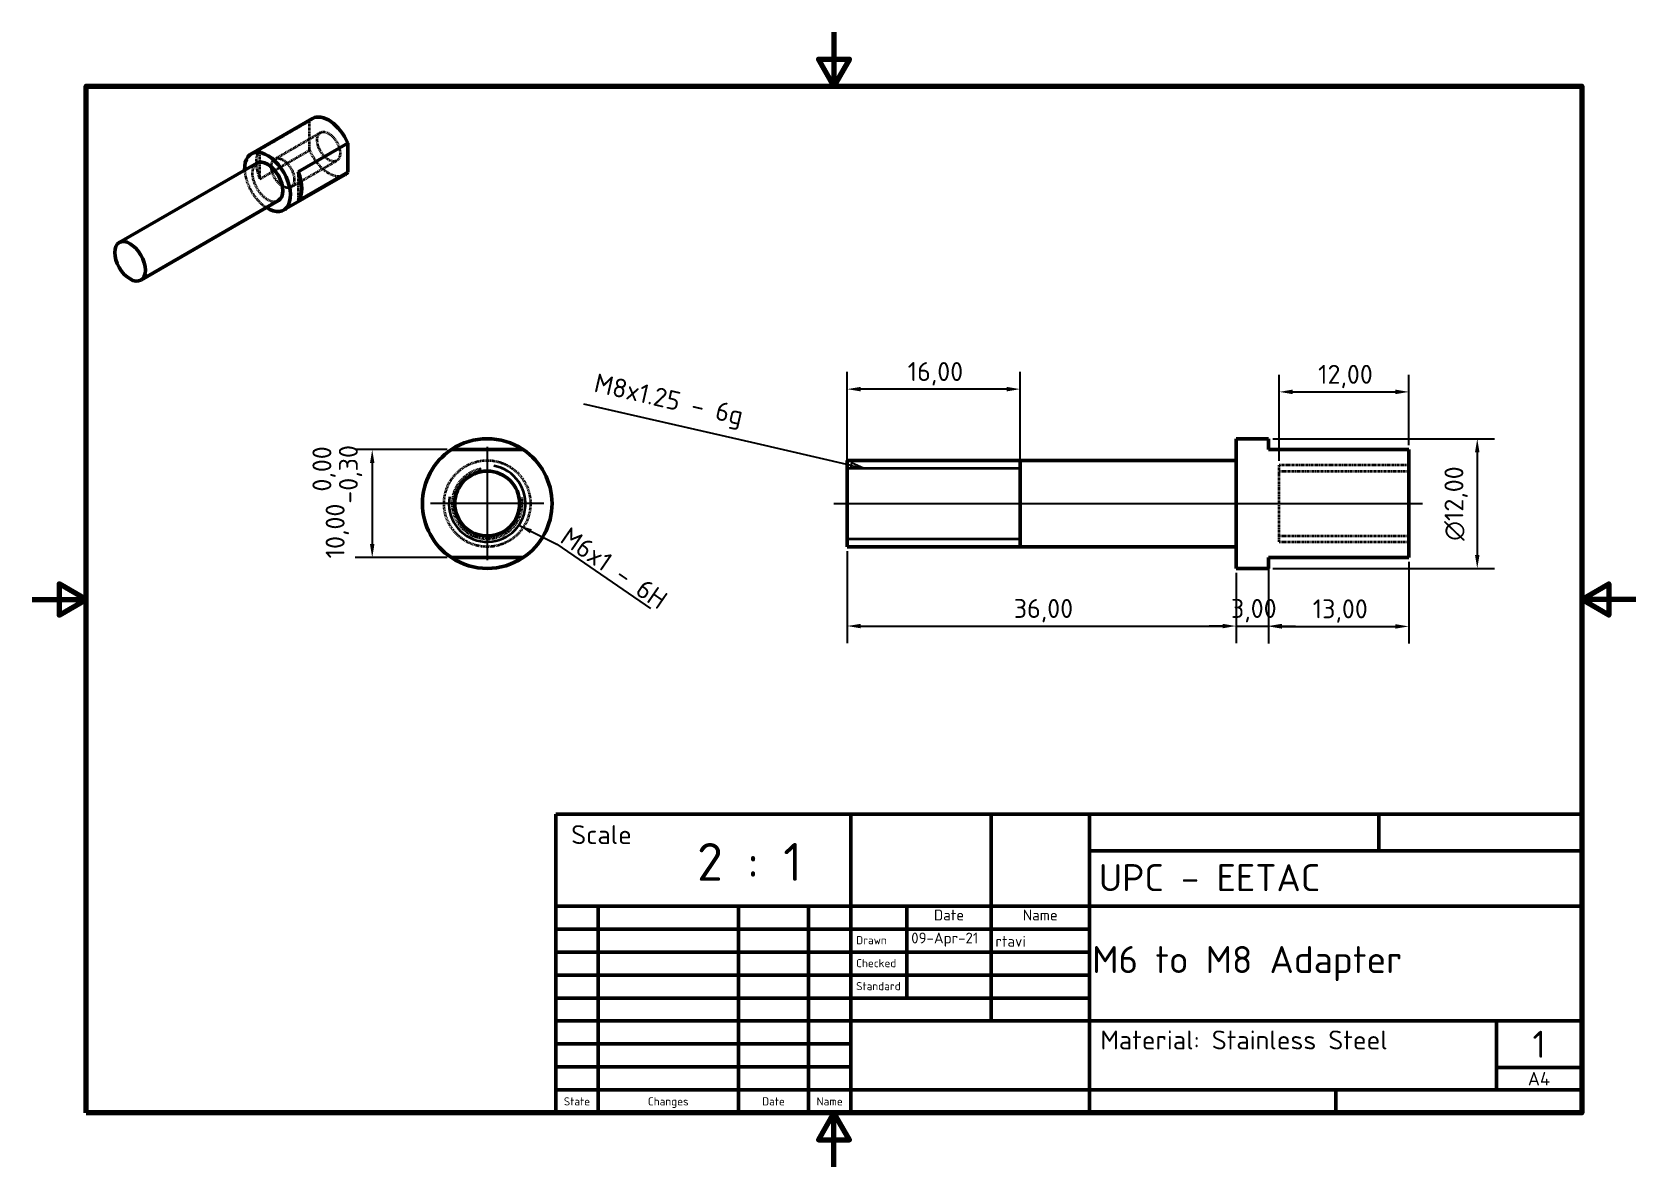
# Model space of a CAD drawing. Header units: millimetres. Extents: x 0 to 297, y 0 to 210.
import ezdxf
from ezdxf.enums import TextEntityAlignment as Align

# ---------------------------------------------------------------- set-up
doc = ezdxf.new("R2010")
doc.units = ezdxf.units.MM
doc.linetypes.add('DASHED', pattern=[0.2067, 0.1654, -0.0413])
for name, color, linetype, lineweight in [('Border (ISO)', 7, 'Continuous', 70), ('Center Mark (ISO)', 7, 'Continuous', 25), ('Centerline (ISO)', 7, 'Continuous', 25), ('Dimension (ISO)', 7, 'Continuous', 25), ('Hidden (ISO)', 7, 'DASHED', 35), ('Symbol (ISO)', 7, 'Continuous', 25), ('Title (ISO)', 7, 'Continuous', 50), ('Visible (ISO)', 7, 'Continuous', 50), ('Visible Narrow (ISO)', 7, 'Continuous', 35)]:
    doc.layers.add(name, color=color, linetype=linetype, lineweight=lineweight)
doc.styles.add('Note Text (DIN)', font='isocpeur.ttf')
doc.styles.add('Text Style41', font='isocpeur.ttf')
doc.styles.add('Text Style43', font='isocpeur.ttf')
doc.styles.add('Text Style44', font='isocpeur.ttf')
doc.styles.add('Text Style46', font='isocpeur.ttf')
doc.dimstyles.new('Default (DIN)', dxfattribs={"dimtxt": 3.5, "dimasz": 2.5, "dimexe": 3.175, "dimexo": 0.8, "dimgap": 0.8, "dimtad": 1, "dimrnd": 1e-08, "dimzin": 0, "dimtxsty": 'Note Text (DIN)', "dimcen": 0.09, "dimdle": 10, "dimclrd": 256, "dimclre": 256, "dimclrt": 256, "dimadec": 0, "dimazin": 0, "dimtfac": 1, "dimtmove": 0, "dimatfit": 3, "dimfxl": 1, "dimtolj": 1, "dimtzin": 0, "dimlwd": -1, "dimlwe": -1, "dimarcsym": 0})
doc.dimstyles.new('Default (DIN)$7', dxfattribs={"dimtxt": 3.5, "dimasz": 2.5, "dimexe": 3.175, "dimexo": 0.8, "dimgap": 0.8, "dimtad": 1, "dimrnd": 1e-08, "dimzin": 0, "dimtxsty": 'Note Text (DIN)', "dimcen": 0.09, "dimdle": 10, "dimclrd": 256, "dimclre": 256, "dimclrt": 256, "dimadec": 0, "dimazin": 0, "dimtfac": 1, "dimtmove": 0, "dimatfit": 3, "dimfxl": 1, "dimtolj": 1, "dimtzin": 0, "dimlwd": -1, "dimlwe": -1, "dimarcsym": 0})

# ---------------------------------------------------------------- blocks, each defined once
blk = doc.blocks.new('Borders Default Border')
at = {"layer": 'Border (ISO)', "flags": 128}
for points in [[(148.5, 210), (148.5, 200), (145.61, 205), (151.39, 205), (148.5, 200)], [(10, 10), (10, 200), (287, 200), (287, 10), (10, 10)], [(0, 105), (10, 105), (5, 107.89), (5, 102.11), (10, 105)], [(297, 105), (287, 105), (292, 107.89), (292, 102.11), (287, 105)], [(148.5, 0), (148.5, 10), (145.61, 5), (151.39, 5), (148.5, 10)]]:
    blk.add_lwpolyline(points, dxfattribs=at)
blk = doc.blocks.new('Title Blocks DIN')
at = {"layer": 'Title (ISO)'}
for p, q in [((288.4, 155.08), (98.4, 155.08)), ((98.4, 155.08), (98.4, 99.83)), ((153, 99.83), (153, 155.08)), ((179, 138.08), (179, 155.08)), ((197.2, 99.83), (197.2, 155.08)), ((250.8, 148.33), (250.8, 155.08)), ((288.4, 99.83), (288.4, 155.08)), ((197.2, 148.33), (288.4, 148.33)), ((98.4, 138.08), (288.4, 138.08)), ((106.2, 99.83), (106.2, 138.08)), ((132.2, 99.83), (132.2, 138.08)), ((145.2, 99.83), (145.2, 138.08)), ((163.4, 121.08), (163.4, 138.08)), ((179, 116.83), (179, 138.08)), ((98.4, 133.83), (153, 133.83)), ((153, 133.83), (197.2, 133.83)), ((98.4, 129.58), (153, 129.58)), ((153, 129.58), (197.2, 129.58)), ((98.4, 125.33), (153, 125.33)), ((153, 125.33), (197.2, 125.33)), ((98.4, 121.08), (153, 121.08)), ((153, 121.08), (197.2, 121.08)), ((98.4, 116.83), (153, 116.83)), ((153, 116.83), (288.4, 116.83)), ((272.6, 104.08), (272.6, 116.83)), ((98.4, 112.58), (153, 112.58)), ((153, 108.33), (98.4, 108.33)), ((272.6, 108.22), (288.4, 108.22)), ((98.4, 104.08), (153, 104.08)), ((153, 104.08), (197.2, 104.08)), ((197.2, 104.08), (288.4, 104.08)), ((242.8, 99.83), (242.8, 104.08)), ((98.4, 99.83), (288.4, 99.83))]:
    blk.add_line(p, q, dxfattribs=at)
at = {"layer": 'Title (ISO)', "style": 'Text Style46'}
for s, p in [('Date', (171.2, 134.83)), ('Name', (188.1, 134.83))]:
    blk.add_text(s, height=2, dxfattribs=at).set_placement(p, align=Align.BOTTOM_CENTER)
at = {"layer": 'Title (ISO)', "style": 'Text Style44'}
for s, p in [('Drawn', (154, 130.58)), ('Checked', (154, 126.33)), ('Standard', (154, 122.08))]:
    blk.add_text(s, height=1.5, dxfattribs=at).set_placement(p, align=Align.BOTTOM_LEFT)
for s, p in [('State', (102.3, 101.95)), ('Changes', (119.2, 101.95)), ('Date', (138.7, 101.95)), ('Name', (149.1, 101.95))]:
    blk.add_text(s, height=1.5, dxfattribs=at).set_placement(p, align=Align.MIDDLE_CENTER)
at = {"layer": 'Title (ISO)'}
for tag, p, height, style in [('CREATION_DATE_001', (164.2, 131.18), 2, 'Text Style46'), ('AUTHOR_001', (179.8, 130.58), 2, 'Text Style46'), ('TITLE_001', (197.7, 125.7), 5, 'Text Style41'), ('Sheet_number_001', (279.25, 110.02), 5, 'Text Style41'), ('Sheet_Size_001', (278.38, 104.9), 2.5, 'Text Style43')]:
    blk.add_attdef(tag, p, '', height=height, dxfattribs=dict(at, style=style))
at = {"layer": 'Title (ISO)', "style": 'Text Style46'}
for tag, p in [('CHECKED_DATE', (164.4, 126.33)), ('CHECKED_BY', (180, 126.33)), ('ENG_APPROVAL_DATE', (164.4, 122.08)), ('ENG_APPROVED_BY', (180, 122.08))]:
    blk.add_attdef(tag, text='', height=2, dxfattribs=at).set_placement(p, align=Align.BOTTOM_LEFT)
at = {"layer": 'Title (ISO)', "style": 'Text Style41'}
blk.add_attdef('PART_NUMBER', text='', height=5, dxfattribs=at).set_placement((198.2, 110.45), align=Align.MIDDLE_LEFT)
blk = doc.blocks.new('*D7')
at = {"layer": 'Defpoints', "color": 0, "transparency": 16777216}
for p in [(77.65, 132.75), (62.99, 112.75), (77.65, 112.75)]:
    blk.add_point(p, dxfattribs=at)
at = {"layer": 'Dimension (ISO)', "transparency": 16777216}
for p, q in [((76.85, 132.75), (59.81, 132.75)), ((62.99, 130.25), (62.99, 115.25)), ((76.85, 112.75), (59.81, 112.75))]:
    blk.add_line(p, q, dxfattribs=at)
for points in [[(62.57, 130.25), (63.4, 130.25), (62.99, 132.75)], [(62.57, 115.25), (63.4, 115.25), (62.99, 112.75)]]:
    blk.add_solid(points, dxfattribs=at)
at = {"layer": 'Dimension (ISO)', "transparency": 16777216, "insert": (51.92, 112.6), "char_height": 3.5, "attachment_point": 1, "rotation": 90, "style": 'Note Text (DIN)'}
blk.add_mtext('\\A1;10,00\\S 0,00^ -0,30;', dxfattribs=at)
blk = doc.blocks.new('*D8')
at = {"layer": 'Defpoints', "color": 0, "transparency": 16777216}
for p in [(150.95, 114.75), (222.95, 110.75), (222.95, 100.09)]:
    blk.add_point(p, dxfattribs=at)
at = {"layer": 'Dimension (ISO)', "transparency": 16777216}
for p, q in [((150.95, 113.95), (150.95, 96.91)), ((222.95, 109.95), (222.95, 96.91)), ((153.45, 100.09), (220.45, 100.09))]:
    blk.add_line(p, q, dxfattribs=at)
for points in [[(153.45, 100.5), (153.45, 99.67), (150.95, 100.09)], [(220.45, 100.5), (220.45, 99.67), (222.95, 100.09)]]:
    blk.add_solid(points, dxfattribs=at)
at = {"layer": 'Dimension (ISO)', "transparency": 16777216, "insert": (181.79, 105.09), "char_height": 3.5, "attachment_point": 1, "style": 'Note Text (DIN)'}
blk.add_mtext('\\A1;36,00', dxfattribs=at)
blk = doc.blocks.new('*D9')
at = {"layer": 'Defpoints', "color": 0, "transparency": 16777216}
for p in [(222.95, 110.75), (228.95, 110.75), (228.95, 100.09)]:
    blk.add_point(p, dxfattribs=at)
at = {"layer": 'Dimension (ISO)', "transparency": 16777216}
for p, q in [((222.95, 109.95), (222.95, 96.91)), ((228.95, 109.95), (228.95, 96.91)), ((220.45, 100.09), (217.95, 100.09)), ((222.95, 100.09), (228.95, 100.09)), ((231.45, 100.09), (233.95, 100.09))]:
    blk.add_line(p, q, dxfattribs=at)
for points in [[(220.45, 100.5), (220.45, 99.67), (222.95, 100.09)], [(231.45, 100.5), (231.45, 99.67), (228.95, 100.09)]]:
    blk.add_solid(points, dxfattribs=at)
at = {"layer": 'Dimension (ISO)', "transparency": 16777216, "insert": (222.01, 105.09), "char_height": 3.5, "attachment_point": 1, "style": 'Note Text (DIN)'}
blk.add_mtext('\\A1;3,00', dxfattribs=at)
blk = doc.blocks.new('*D10')
at = {"layer": 'Defpoints', "color": 0, "transparency": 16777216}
for p in [(228.95, 112.75), (254.95, 112.75), (254.95, 100.02)]:
    blk.add_point(p, dxfattribs=at)
at = {"layer": 'Dimension (ISO)', "transparency": 16777216}
for p, q in [((228.95, 111.95), (228.95, 96.85)), ((254.95, 111.95), (254.95, 96.85)), ((231.45, 100.02), (252.45, 100.02))]:
    blk.add_line(p, q, dxfattribs=at)
for points in [[(231.45, 100.44), (231.45, 99.6), (228.95, 100.02)], [(252.45, 100.44), (252.45, 99.6), (254.95, 100.02)]]:
    blk.add_solid(points, dxfattribs=at)
at = {"layer": 'Dimension (ISO)', "transparency": 16777216, "insert": (237.14, 105.02), "char_height": 3.5, "attachment_point": 1, "style": 'Note Text (DIN)'}
blk.add_mtext('\\A1;13,00', dxfattribs=at)
blk = doc.blocks.new('*D11')
at = {"layer": 'Defpoints', "color": 0, "transparency": 16777216}
for p in [(254.95, 143.42), (254.95, 132.75), (230.95, 129.84)]:
    blk.add_point(p, dxfattribs=at)
at = {"layer": 'Dimension (ISO)', "transparency": 16777216}
for p, q in [((230.95, 130.64), (230.95, 146.59)), ((254.95, 133.55), (254.95, 146.59)), ((233.45, 143.42), (252.45, 143.42))]:
    blk.add_line(p, q, dxfattribs=at)
for points in [[(233.45, 143.84), (233.45, 143), (230.95, 143.42)], [(252.45, 143.84), (252.45, 143), (254.95, 143.42)]]:
    blk.add_solid(points, dxfattribs=at)
at = {"layer": 'Dimension (ISO)', "transparency": 16777216, "insert": (238.14, 148.42), "char_height": 3.5, "attachment_point": 1, "style": 'Note Text (DIN)'}
blk.add_mtext('\\A1;12,00', dxfattribs=at)
blk = doc.blocks.new('*D12')
at = {"layer": 'Defpoints', "color": 0, "transparency": 16777216}
for p in [(150.95, 143.93), (150.95, 129.26), (182.95, 129.26)]:
    blk.add_point(p, dxfattribs=at)
at = {"layer": 'Dimension (ISO)', "transparency": 16777216}
for p, q in [((150.95, 130.06), (150.95, 147.11)), ((182.95, 130.06), (182.95, 147.11)), ((180.45, 143.93), (153.45, 143.93))]:
    blk.add_line(p, q, dxfattribs=at)
for points in [[(153.45, 144.35), (153.45, 143.51), (150.95, 143.93)], [(180.45, 144.35), (180.45, 143.51), (182.95, 143.93)]]:
    blk.add_solid(points, dxfattribs=at)
at = {"layer": 'Dimension (ISO)', "transparency": 16777216, "insert": (162.14, 148.93), "char_height": 3.5, "attachment_point": 1, "style": 'Note Text (DIN)'}
blk.add_mtext('\\A1;16,00', dxfattribs=at)
blk = doc.blocks.new('*D13')
at = {"layer": 'Defpoints', "color": 0, "transparency": 16777216}
for p in [(228.95, 134.75), (228.95, 110.75), (267.62, 110.75)]:
    blk.add_point(p, dxfattribs=at)
at = {"layer": 'Dimension (ISO)', "transparency": 16777216}
for p, q in [((229.75, 134.75), (270.79, 134.75)), ((267.62, 132.25), (267.62, 113.25)), ((229.75, 110.75), (270.79, 110.75))]:
    blk.add_line(p, q, dxfattribs=at)
for points in [[(267.2, 132.25), (268.03, 132.25), (267.62, 134.75)], [(267.2, 113.25), (268.03, 113.25), (267.62, 110.75)]]:
    blk.add_solid(points, dxfattribs=at)
at = {"layer": 'Dimension (ISO)', "transparency": 16777216, "insert": (261.55, 115.88), "char_height": 3.5, "attachment_point": 1, "rotation": 90, "style": 'Note Text (DIN)'}
blk.add_mtext('\\A1;\\fAIGDT|b0|i0;\\H3.5000;n\\fISOCPEUR|b0|i0;\\H3.5000;12,00', dxfattribs=at)
blk = doc.blocks.new('External Thread Note1')
at = {"layer": 'Symbol (ISO)'}
for p, q in [((133.27, 134.03), (102.19, 141.14)), ((133.27, 134.03), (105.12, 140.47)), ((151.65, 129.82), (133.27, 134.03)), ((151.76, 130.31), (151.54, 129.34)), ((151.54, 129.34), (154.09, 129.26)), ((151.65, 129.82), (154.09, 129.26)), ((154.09, 129.26), (151.76, 130.31))]:
    blk.add_line(p, q, dxfattribs=at)
at = {"layer": 'Symbol (ISO)', "flags": 128}
blk.add_lwpolyline([(151.54, 129.34), (154.09, 129.26), (151.76, 130.31), (151.54, 129.34)], dxfattribs=at)
at = {"layer": 'Symbol (ISO)'}
blk.add_solid([(151.54, 129.34), (154.09, 129.26), (151.76, 130.31), (151.54, 129.34)], dxfattribs=at)
at = {"layer": 'Symbol (ISO)', "insert": (103.62, 142.46), "char_height": 3.5, "attachment_point": 7, "rotation": 347.109, "style": 'Note Text (DIN)'}
blk.add_mtext('M8x1.25 - 6g', dxfattribs=at)

msp = doc.modelspace()

# ---------------------------------------------------------------- linework, layer by layer
at = {"layer": 'Center Mark (ISO)', "linetype": 'Continuous'}
for p, q in [((84.285, 133.253), (84.285, 112.253)), ((94.785, 122.753), (73.785, 122.753))]:
    msp.add_line(p, q, dxfattribs=at)
at = {"layer": 'Centerline (ISO)', "linetype": 'Continuous'}
msp.add_line((148.45, 122.753), (257.45, 122.753), dxfattribs=at)
at = {"layer": 'Hidden (ISO)'}
for p, q in [((51.38, 193.559), (42.188, 188.252)), ((51.38, 188.143), (51.38, 193.559)), ((44.93, 186.509), (53.416, 191.408)), ((42.188, 182.836), (42.188, 188.252)), ((42.188, 182.836), (51.38, 188.143)), ((47.93, 181.313), (56.416, 186.212)), ((49.259, 184.169), (49.259, 178.753)), ((254.95, 129.836), (230.95, 129.836)), ((230.95, 115.67), (230.95, 129.836)), ((230.95, 128.753), (254.95, 128.753)), ((230.95, 116.753), (254.95, 116.753)), ((230.95, 115.67), (254.95, 115.67))]:
    msp.add_line(p, q, dxfattribs=at)
msp.add_circle((84.285, 122.753), 8, dxfattribs=at)
msp.add_arc((84.285, 122.753), 6.512, 100, 10, dxfattribs=at)
for centre, major_axis, start_param, end_param in [((54.916, 188.81), (-3, 5.196), 0, 0.1997126), ((45.723, 183.503), (-3, 5.196), 0.1997126, 1.3710837), ((54.916, 188.81), (3, -5.196), 4.5126764, 6.2831853), ((43.602, 182.278), (-3, 5.196), 0.8410687, 2.300524), ((43.602, 182.278), (2, -3.464), 3.1415927, 6.2831853)]:
    msp.add_ellipse(centre, major_axis=major_axis, ratio=0.5773503, start_param=start_param, end_param=end_param, dxfattribs=at)
for centre, major_axis in [((54.916, 188.81), (1.5, -2.598)), ((46.43, 183.911), (-1.5, 2.598))]:
    msp.add_ellipse(centre, major_axis=major_axis, ratio=0.5773503, dxfattribs=at)
at = {"layer": 'Visible (ISO)'}
for p, q in [((40.602, 187.474), (51.916, 194.006)), ((49.259, 184.169), (58.451, 189.477)), ((58.451, 189.477), (58.451, 184.061)), ((41.602, 185.742), (16.146, 171.045)), ((46.602, 177.082), (57.916, 183.614)), ((58.451, 184.061), (49.259, 178.753)), ((45.602, 178.814), (20.146, 164.117)), ((222.95, 110.753), (222.95, 134.753)), ((222.95, 134.753), (228.95, 134.753)), ((228.95, 134.753), (228.95, 132.753)), ((90.918, 132.753), (77.652, 132.753)), ((150.95, 130.753), (150.95, 114.753)), ((222.95, 130.753), (150.95, 130.753)), ((182.95, 130.753), (182.95, 114.753)), ((254.95, 132.753), (228.95, 132.753)), ((254.95, 112.753), (254.95, 132.753)), ((222.95, 114.753), (150.95, 114.753)), ((77.652, 112.753), (90.918, 112.753)), ((222.95, 110.753), (228.95, 110.753)), ((228.95, 112.753), (254.95, 112.753)), ((228.95, 112.753), (228.95, 110.753))]:
    msp.add_line(p, q, dxfattribs=at)
msp.add_circle((84.285, 122.753), 6, dxfattribs=at)
for start, end in [(56.44269, 123.55731), (123.55731, 236.44269), (303.55731, 56.44269), (236.44269, 303.55731)]:
    msp.add_arc((84.285, 122.753), 12, start, end, dxfattribs=at)
for centre, major_axis, start_param, end_param in [((54.916, 188.81), (-3, 5.196), 4.5126764, 6.2831853), ((43.602, 182.278), (-3, 5.196), 2.300524, 7.124254), ((43.602, 182.278), (-2, 3.464), 3.1415927, 6.2831853), ((45.723, 183.503), (3, -5.196), 0.1997126, 1.3710837), ((54.916, 188.81), (3, -5.196), 0, 0.1997126)]:
    msp.add_ellipse(centre, major_axis=major_axis, ratio=0.5773503, start_param=start_param, end_param=end_param, dxfattribs=at)
msp.add_ellipse((18.146, 167.581), major_axis=(2, -3.464), ratio=0.5773503, dxfattribs=at)
at = {"layer": 'Visible Narrow (ISO)'}
for p, q in [((182.95, 129.265), (150.95, 129.265)), ((150.95, 116.241), (182.95, 116.241))]:
    msp.add_line(p, q, dxfattribs=at)
msp.add_arc((84.285, 122.753), 7.083, 170, 80, dxfattribs=at)

# ---------------------------------------------------------------- block references
msp.add_blockref('Borders Default Border', (0, 0))
msp.add_blockref('Title Blocks DIN', (-1.401, -89.828)).add_auto_attribs({'Sheet_number_001': '1', 'Sheet_Size_001': 'A4', 'TITLE_001': 'M6 to M8 Adapter', 'CREATION_DATE_001': '09-Apr-21', 'AUTHOR_001': 'rtavi'})
at = {"layer": 'Symbol (ISO)'}
msp.add_blockref('External Thread Note1', (0, 0), dxfattribs=at)

# ---------------------------------------------------------------- texts
at = {"layer": 'Symbol (ISO)', "insert": (97.531, 115.751), "char_height": 3.5, "width": 21.90847, "attachment_point": 7, "rotation": 325.42917, "style": 'Note Text (DIN)'}
msp.add_mtext('M6x1 - 6H', dxfattribs=at)
at = {"layer": 'Symbol (ISO)', "attachment_point": 1, "style": 'Note Text (DIN)'}
for s, insert, char_height, width in [('\\fISOCPEUR|b0|i0;Scale', (99.839, 63.24), 3.5, 11.1948), ('\\fISOCPEUR|b0|i0;\\H7.0000;2 : 1', (123.14, 59.939), 7, 18.8961), ('\\fISOCPEUR|b0|i0;\\H5.0000;UPC - EETAC', (197.539, 56.023), 5, 39.98145)]:
    msp.add_mtext(s, dxfattribs=dict(at, insert=insert, char_height=char_height, width=width))
at = {"layer": 'Symbol (ISO)', "insert": (197.839, 25.24), "char_height": 3.5, "width": 53.17533, "attachment_point": 1, "line_spacing_factor": 0.534174, "style": 'Note Text (DIN)'}
msp.add_mtext('\\fISOCPEUR|b0|i0;Material: Stainless Steel\\P\\fISOCPEUR|b0|i0;\\P', dxfattribs=at)

# ---------------------------------------------------------------- dimensions: what is measured, and where the dimension line sits
at = {"layer": 'Dimension (ISO)'}
for base, p1, p2, angle, override, picture, middle in [((150.95, 143.932), (182.95, 129.265), (150.95, 129.265), 180, {"dimgap": 0.8, "dimdec": 2, "dimlfac": 0.5, "dimtol": 0, "dimlim": 0, "dimtp": 0, "dimtm": 0, "dimtdec": 2, "dimtofl": 0, "dimatfit": 1}, '*D12', (166.95, 143.932)), ((254.95, 143.42), (230.95, 129.836), (254.95, 132.753), 180, {"dimgap": 0.8, "dimdec": 2, "dimlfac": 0.5, "dimtol": 0, "dimlim": 0, "dimtp": 0, "dimtm": 0, "dimtdec": 2, "dimtofl": 0, "dimatfit": 1}, '*D11', (242.95, 143.42)), ((62.985, 112.753), (77.652, 132.753), (77.652, 112.753), 90, {"dimgap": 0.8, "dimdec": 2, "dimlfac": 0.5, "dimtol": 1, "dimlim": 0, "dimtp": 0, "dimtm": 0.3, "dimtdec": 2, "dimtofl": 0, "dimatfit": 1}, '*D7', (62.985, 122.753)), ((228.95, 100.086), (222.95, 110.753), (228.95, 110.753), 180, {"dimgap": 0.8, "dimdec": 2, "dimlfac": 0.5, "dimtol": 0, "dimlim": 0, "dimtp": 0, "dimtm": 0, "dimtdec": 2, "dimtofl": 1, "dimatfit": 1}, '*D9', (225.95, 100.086)), ((254.95, 100.021), (228.95, 112.753), (254.95, 112.753), 180, {"dimgap": 0.8, "dimdec": 2, "dimlfac": 0.5, "dimtol": 0, "dimlim": 0, "dimtp": 0, "dimtm": 0, "dimtdec": 2, "dimtofl": 0, "dimatfit": 1}, '*D10', (241.95, 100.021))]:
    dim = msp.add_linear_dim(base=base, p1=p1, p2=p2, angle=angle, dimstyle='Default (DIN)', override=override, dxfattribs=at)
    dim.commit()
    dim.dimension.update_dxf_attribs({"geometry": picture, "text_midpoint": middle, "dimtype": 160})
dim = msp.add_linear_dim(base=(267.617, 110.753), p1=(228.95, 134.753), p2=(228.95, 110.753), angle=270, text='\\fAIGDT|b0|i0;\\H3.5000;n\\fISOCPEUR|b0|i0;\\H3.5000;<>', dimstyle='Default (DIN)', override={"dimgap": 0.8, "dimdec": 2, "dimlfac": 0.5, "dimtol": 0, "dimlim": 0, "dimtp": 0, "dimtm": 0, "dimtdec": 2, "dimtofl": 0, "dimatfit": 1}, dxfattribs=at)
dim.commit()
dim.dimension.update_dxf_attribs({"geometry": '*D13', "text_midpoint": (267.617, 122.753), "dimtype": 160})
dim = msp.add_linear_dim(base=(222.95, 100.086), p1=(150.95, 114.753), p2=(222.95, 110.753), dimstyle='Default (DIN)', override={"dimgap": 0.8, "dimdec": 2, "dimlfac": 0.5, "dimtol": 0, "dimlim": 0, "dimtp": 0, "dimtm": 0, "dimtdec": 2, "dimtofl": 0, "dimatfit": 1}, dxfattribs=at)
dim.commit()
dim.dimension.update_dxf_attribs({"geometry": '*D8', "text_midpoint": (186.95, 100.086), "dimtype": 160})

# ---------------------------------------------------------------- leaders
at = {"layer": 'Symbol (ISO)', "annotation_type": 0, "has_hookline": 1, "hookline_direction": 0, "text_width": 21, "horizontal_direction": (0.823425, -0.567425, 0)}
msp.add_leader([(90.117, 118.734), (97.2, 115.27)], dimstyle='Default (DIN)$7', override={"dimgap": 0, "dimtad": 1}, dxfattribs=at)

doc.saveas('drawing.dxf')
